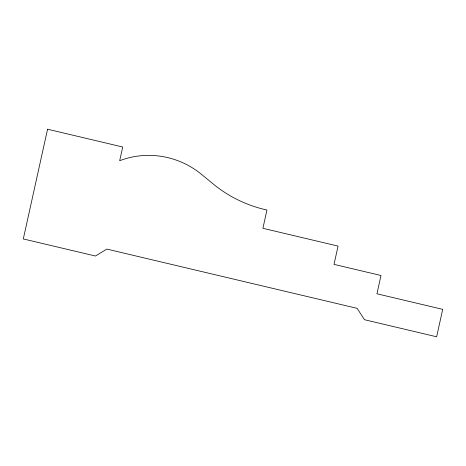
<?xml version="1.0" encoding="UTF-8"?>
<svg xmlns="http://www.w3.org/2000/svg" width="466" height="466" viewBox="0 0 466 466"><rect width="100%" height="100%" fill="white"/><g stroke="black" fill="none" stroke-linecap="round" stroke-linejoin="round"><path stroke-width="0.7" d="M47.567 129.216L23.3 238.947L95.443 256.02L106.86 249.1L357.119 308.341L364.494 319.711L436.636 336.784L442.7 309.354L376.942 293.79L380.984 275.499L334.017 264.379L338.06 246.095L262.911 228.305L266.954 210.015A123.542 119.442 25.9 0 1 213.137 183.93L201.487 174.354A80.886 78.206 25.9 0 0 119.686 160.718L122.715 147.006L47.567 129.216"/></g></svg>
